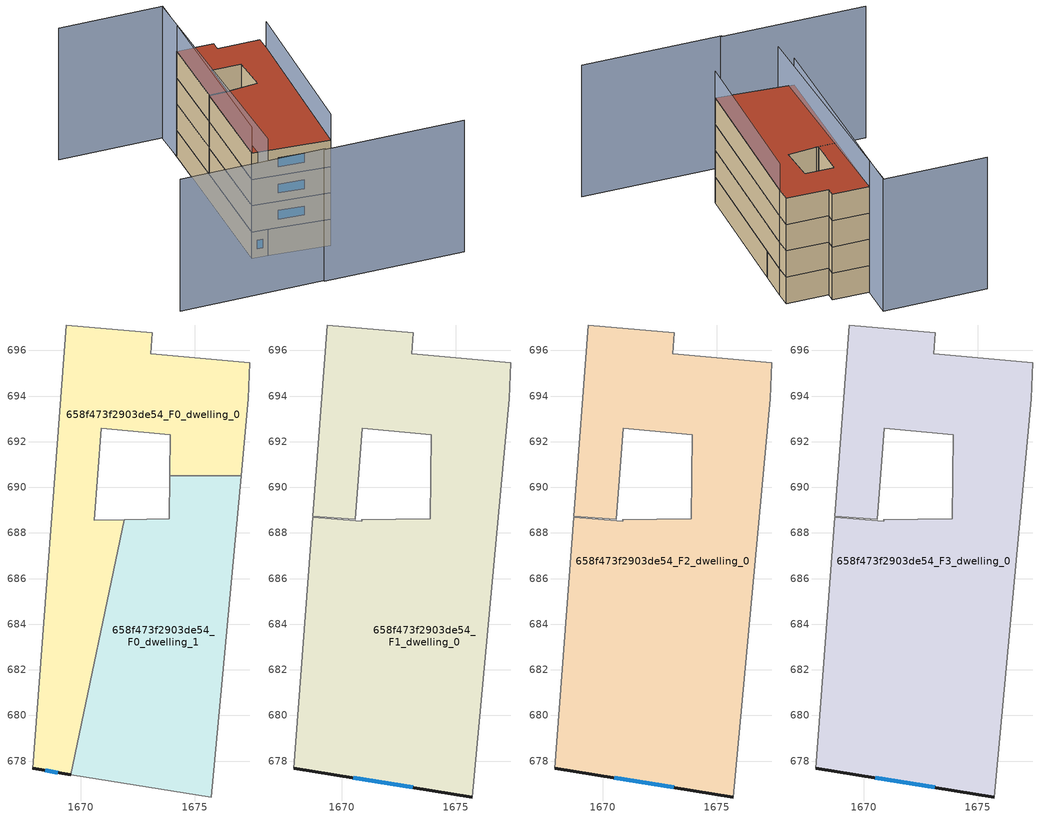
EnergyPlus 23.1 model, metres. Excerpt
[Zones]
658f473f2903de54_F0_dwelling_0
 floor ground (EU_floor_Construction): 1677.41,695.46 1677.34,693.88 1677.03,690.5 1673.9,690.5 1673.92,692.3 1670.89,692.59 1670.58,688.56 1671.89,688.59 1669.55,677.41 1667.88,677.67 1669.36,697.11 1673.13,696.77 1673.06,695.85 z0
 wall outside (EU_wall_Construction): 1667.88,677.67 1669.55,677.41 z0:3
 wall adiabatic (EU_wall_Construction): 1677.03,690.5 1677.34,693.88 1677.41,695.46 1673.06,695.85 1673.13,696.77 1669.36,697.11 1667.88,677.67 / 1671.89,688.59 1670.58,688.56 1670.89,692.59 1673.92,692.3 1673.9,690.5 z0:3
 wall to 658f473f2903de54_F0_dwelling_1 (EU_wall_Construction): 1673.9,690.5 1677.02,690.5 / 1669.55,677.41 1671.89,688.59 z0:3
 window (EU_Window_Construction): 1668.44,677.59 1668.99,677.5 z1:2
 roof outside (EU_roof_Construction): 1670.88,688.52 1670.88,688.57 1670.85,688.57 1670.58,688.56 1670.58,688.59 1668.72,688.73 1668.72,688.68 z3
658f473f2903de54_F0_dwelling_1
 floor ground (EU_floor_Construction): 1677.03,690.5 1675.71,676.42 1669.55,677.41 1671.89,688.59 1673.87,688.62 1673.9,690.5 z0
 wall adiabatic (EU_wall_Construction): 1673.9,690.5 1673.87,688.62 1671.89,688.59 / 1669.55,677.41 1675.71,676.42 1677.03,690.5 z0:3
658f473f2903de54_F1_dwelling_0
 floor to 658f473f2903de54_F0_dwelling_0 (EU_floor_Construction): 1677.41,695.46 1677.34,693.88 1677.02,690.5 1673.9,690.5 1673.92,692.3 1670.89,692.59 1670.58,688.59 1668.72,688.73 1669.36,697.11 1673.13,696.77 1673.06,695.85 z3; 1671.89,688.59 1669.55,677.41 1667.88,677.67 1668.72,688.68 1670.88,688.52 1670.88,688.57 1670.85,688.57 z3
 floor to 658f473f2903de54_F0_dwelling_1 (EU_floor_Construction): 1677.02,690.5 1675.71,676.42 1669.55,677.41 1671.89,688.59 1673.87,688.62 1673.9,690.5 z3
 wall outside (EU_wall_Construction): 1667.88,677.67 1675.71,676.42 z3:6
 wall adiabatic (EU_wall_Construction): 1670.88,688.57 1670.88,688.52 1668.72,688.68 1667.88,677.67 / 1670.88,688.57 1670.85,688.57 / 1675.71,676.42 1677.34,693.88 1677.41,695.46 1673.06,695.85 1673.13,696.77 1669.36,697.11 1668.72,688.73 1670.58,688.59 1670.89,692.59 1673.92,692.3 1673.87,688.62 1670.85,688.57 z3:6
 window (EU_Window_Construction): 1670.49,677.26 1673.1,676.84 z4:5
658f473f2903de54_F2_dwelling_0
 floor to 658f473f2903de54_F1_dwelling_0 (EU_floor_Construction): 1677.41,695.46 1677.34,693.88 1675.71,676.42 1667.88,677.67 1668.72,688.68 1670.88,688.52 1670.88,688.57 1670.85,688.57 1673.87,688.62 1673.92,692.3 1670.89,692.59 1670.58,688.59 1668.72,688.73 1669.36,697.11 1673.13,696.77 1673.06,695.85 z6
 wall outside (EU_wall_Construction): 1667.88,677.67 1675.71,676.42 z6:9
 wall adiabatic (EU_wall_Construction): 1670.88,688.57 1670.88,688.52 1668.72,688.68 1667.88,677.67 / 1670.88,688.57 1670.85,688.57 / 1675.71,676.42 1677.34,693.88 1677.41,695.46 1673.06,695.85 1673.13,696.77 1669.36,697.11 1668.72,688.73 1670.58,688.59 1670.89,692.59 1673.92,692.3 1673.87,688.62 1670.85,688.57 z6:9
 window (EU_Window_Construction): 1670.49,677.26 1673.1,676.84 z7:8
658f473f2903de54_F3_dwelling_0
 floor to 658f473f2903de54_F2_dwelling_0 (EU_floor_Construction): 1677.41,695.46 1677.34,693.88 1675.71,676.42 1667.88,677.67 1668.72,688.68 1670.88,688.52 1670.88,688.57 1670.85,688.57 1673.87,688.62 1673.92,692.3 1670.89,692.59 1670.58,688.59 1668.72,688.73 1669.36,697.11 1673.13,696.77 1673.06,695.85 z9
 wall outside (EU_wall_Construction): 1667.88,677.67 1675.71,676.42 z9:12
 wall adiabatic (EU_wall_Construction): 1670.88,688.57 1670.88,688.52 1668.72,688.68 1667.88,677.67 / 1670.88,688.57 1670.85,688.57 / 1675.71,676.42 1677.34,693.88 1677.41,695.46 1673.06,695.85 1673.13,696.77 1669.36,697.11 1668.72,688.73 1670.58,688.59 1670.89,692.59 1673.92,692.3 1673.87,688.62 1670.85,688.57 z9:12
 window (EU_Window_Construction): 1670.49,677.26 1673.1,676.84 z10:11
 roof outside (EU_roof_Construction): 1675.71,676.42 1677.34,693.88 1677.41,695.46 1673.06,695.85 1673.13,696.77 1669.36,697.11 1668.72,688.73 1670.58,688.59 1670.89,692.59 1673.92,692.3 1673.87,688.62 1670.85,688.57 1670.88,688.57 1670.88,688.52 1668.72,688.68 1667.88,677.67 z12
shading: 1672.39,671.04 1686.73,669.8 / 1657.62,672.31 1672.51,671.09 / 1675.71,676.42 1677.34,693.88 / 1668.35,675.15 1669.52,700.52 / 1658.93,701.54 1669.64,700.73 / 1669.64,700.73 1667.88,677.67 z0:15
[Building]
EU S2 Campaign: North Axis=0; Terrain=City; Solar Distribution=FullExterior
[Site:Location]
Bologna: Latitude=44.5; Longitude=11.25; Time Zone=1; Elevation=37
[SizingPeriod:WeatherFileDays]
AnnualSizingPeriod: Begin Month=1; Begin Day of Month=1; End Month=12; End Day of Month=31; Day of Week for Start Day=Monday; Use Weather File Daylight Saving Period=No; Use Weather File Rain and Snow Indicators=No
[MATERIAL]
EU_InternalMass_Material: Roughness=MediumRough; Thickness=0.1; Conductivity=1; Density=1800; Specific Heat=900; Thermal Absorptance=0.9; Solar Absorptance=0.7; Visible Absorptance=0.7
[MATERIAL:NOMASS] Roughness=MediumRough; Thermal Absorptance=0.9; Solar Absorptance=0.7; Visible Absorptance=0.7
Name | Thermal Resistance
EU_wall_NoMass | 0.937881
EU_roof_NoMass | 0.548572
EU_floor_NoMass | 0.71348
[WINDOWMATERIAL:SIMPLEGLAZINGSYSTEM]
EU_Window_SimpleGlazing: UFactor=4.25633; Solar Heat Gain Coefficient=0.85; Visible Transmittance=0.85
[CONSTRUCTION]
EU_wall_Construction: EU_wall_NoMass
EU_roof_Construction: EU_roof_NoMass
EU_floor_Construction: EU_floor_NoMass
EU_InternalMass_Construction: EU_InternalMass_Material
EU_Window_Construction: EU_Window_SimpleGlazing
[ZONE] Type=1; Multiplier=1; Ceiling Height=autocalculate; Floor Area=autocalculate; Part of Total Floor Area=Yes
Name | Volume
658f473f2903de54_F0_dwelling_0 | 214.92
658f473f2903de54_F1_dwelling_0; 658f473f2903de54_F2_dwelling_0; 658f473f2903de54_F3_dwelling_0 | 429.489
658f473f2903de54_F0_dwelling_1 | 214.898
[INTERNALMASS] Construction=EU_InternalMass_Construction
Name | Zone or ZoneList | Surface Area
658f473f2903de54_F0_dwelling_0_EU_InternalMass | 658f473f2903de54_F0_dwelling_0 | 71.6393
658f473f2903de54_F0_dwelling_1_EU_InternalMass | 658f473f2903de54_F0_dwelling_1 | 71.6323
658f473f2903de54_F1_dwelling_0_EU_InternalMass | 658f473f2903de54_F1_dwelling_0 | 143.163
658f473f2903de54_F2_dwelling_0_EU_InternalMass | 658f473f2903de54_F2_dwelling_0 | 143.163
658f473f2903de54_F3_dwelling_0_EU_InternalMass | 658f473f2903de54_F3_dwelling_0 | 143.163
[OTHEREQUIPMENT] Fuel Type=Electricity; Design Level Calculation Method=Watts/Area; Power per Zone Floor Area=1; Fraction Latent=0; Fraction Radiant=0; Fraction Lost=0; Carbon Dioxide Generation Rate=0; EndUse Subcategory=EU_Step8_InternalGains
Name | Zone or ZoneList or Space or SpaceList | Schedule
EU_Step8_InternalGain_658f473f2903de54_F0_dwelling_0_f000 | 658f473f2903de54_F0_dwelling_0 | EU_Step8_GainSchedule_658f473f2903de54_F0_dwelling_0_f000
EU_Step8_InternalGain_658f473f2903de54_F0_dwelling_1_f000 | 658f473f2903de54_F0_dwelling_1 | EU_Step8_GainSchedule_658f473f2903de54_F0_dwelling_1_f000
EU_Step8_InternalGain_658f473f2903de54_F1_dwelling_0_f000 | 658f473f2903de54_F1_dwelling_0 | EU_Step8_GainSchedule_658f473f2903de54_F1_dwelling_0_f000
EU_Step8_InternalGain_658f473f2903de54_F2_dwelling_0_f000 | 658f473f2903de54_F2_dwelling_0 | EU_Step8_GainSchedule_658f473f2903de54_F2_dwelling_0_f000
EU_Step8_InternalGain_658f473f2903de54_F3_dwelling_0_f000 | 658f473f2903de54_F3_dwelling_0 | EU_Step8_GainSchedule_658f473f2903de54_F3_dwelling_0_f000
[ZONEVENTILATION:DESIGNFLOWRATE] Schedule=EU_AlwaysOn; Design Flow Rate Calculation Method=AirChanges/Hour; Air Changes per Hour=0.687892; Ventilation Type=Natural; Fan Pressure Rise=0; Fan Total Efficiency=1; Constant Term Coefficient=1; Temperature Term Coefficient=0; Velocity Term Coefficient=0; Velocity Squared Term Coefficient=0; Minimum Indoor Temperature=-100; Maximum Indoor Temperature=100; Delta Temperature=-100; Minimum Outdoor Temperature=-100; Maximum Outdoor Temperature=100; Maximum Wind Speed=40
Name | Zone or ZoneList or Space or SpaceList
EU_ConstantAir_658f473f2903de54_F0_dwelling_0 | 658f473f2903de54_F0_dwelling_0
EU_ConstantAir_658f473f2903de54_F0_dwelling_1 | 658f473f2903de54_F0_dwelling_1
EU_ConstantAir_658f473f2903de54_F1_dwelling_0 | 658f473f2903de54_F1_dwelling_0
EU_ConstantAir_658f473f2903de54_F2_dwelling_0 | 658f473f2903de54_F2_dwelling_0
EU_ConstantAir_658f473f2903de54_F3_dwelling_0 | 658f473f2903de54_F3_dwelling_0
[HVACTEMPLATE:THERMOSTAT] Constant Heating Setpoint=20; Constant Cooling Setpoint=50
EU_HeatOnly_658f473f2903de54_F0_dwelling_0; EU_HeatOnly_658f473f2903de54_F0_dwelling_1; EU_HeatOnly_658f473f2903de54_F1_dwelling_0; EU_HeatOnly_658f473f2903de54_F2_dwelling_0; EU_HeatOnly_658f473f2903de54_F3_dwelling_0
[HVACTEMPLATE:ZONE:IDEALLOADSAIRSYSTEM] System Availability Schedule=EU_AlwaysOn; Maximum Heating Supply Air Temperature=50; Minimum Cooling Supply Air Temperature=13; Maximum Heating Supply Air Humidity Ratio=0.0156; Minimum Cooling Supply Air Humidity Ratio=0.0077; Heating Limit=NoLimit; Cooling Limit=NoLimit; Heating Availability Schedule=EU_AlwaysOn; Cooling Availability Schedule=EU_CoolingOff; Dehumidification Control Type=ConstantSensibleHeatRatio; Cooling Sensible Heat Ratio=0.7; Dehumidification Setpoint=60; Humidification Control Type=None; Humidification Setpoint=30; Outdoor Air Method=None; Outdoor Air Flow Rate per Person=0.00944; Outdoor Air Flow Rate per Zone Floor Area=0; Outdoor Air Flow Rate per Zone=0; Demand Controlled Ventilation Type=None; Outdoor Air Economizer Type=NoEconomizer; Heat Recovery Type=None; Sensible Heat Recovery Effectiveness=0.7; Latent Heat Recovery Effectiveness=0.65
Name | Template Thermostat
658f473f2903de54_F0_dwelling_0 | EU_HeatOnly_658f473f2903de54_F0_dwelling_0
658f473f2903de54_F0_dwelling_1 | EU_HeatOnly_658f473f2903de54_F0_dwelling_1
658f473f2903de54_F1_dwelling_0 | EU_HeatOnly_658f473f2903de54_F1_dwelling_0
658f473f2903de54_F2_dwelling_0 | EU_HeatOnly_658f473f2903de54_F2_dwelling_0
658f473f2903de54_F3_dwelling_0 | EU_HeatOnly_658f473f2903de54_F3_dwelling_0
[SIZING:ZONE] Zone Cooling Design Supply Air Temperature Input Method=SupplyAirTemperature; Zone Cooling Design Supply Air Temperature=13; Zone Heating Design Supply Air Temperature Input Method=SupplyAirTemperature; Zone Heating Design Supply Air Temperature=50; Zone Cooling Design Supply Air Humidity Ratio=0.008; Zone Heating Design Supply Air Humidity Ratio=0.008; Cooling Design Air Flow Method=DesignDay; Cooling Design Air Flow Rate=0; Cooling Minimum Air Flow per Zone Floor Area=0.000762; Cooling Minimum Air Flow=0; Cooling Minimum Air Flow Fraction=0.2; Heating Design Air Flow Method=DesignDay; Heating Design Air Flow Rate=0; Heating Maximum Air Flow per Zone Floor Area=0.002032; Heating Maximum Air Flow=0.141576; Heating Maximum Air Flow Fraction=0.3; Account for Dedicated Outdoor Air System=No; Dedicated Outdoor Air System Control Strategy=NeutralSupplyAir; Dedicated Outdoor Air Low Setpoint Temperature for Design=autosize; Dedicated Outdoor Air High Setpoint Temperature for Design=autosize; Zone Load Sizing Method=Sensible Load Only No Latent Load; Zone Latent Cooling Design Supply Air Humidity Ratio Input Method=HumidityRatioDifference; Zone Cooling Design Supply Air Humidity Ratio Difference=0.005; Zone Latent Heating Design Supply Air Humidity Ratio Input Method=HumidityRatioDifference; Zone Humidification Design Supply Air Humidity Ratio Difference=0.005
658f473f2903de54_F0_dwelling_0; 658f473f2903de54_F0_dwelling_1; 658f473f2903de54_F1_dwelling_0; 658f473f2903de54_F2_dwelling_0; 658f473f2903de54_F3_dwelling_0
[SCHEDULE:CONSTANT]
Name | Hourly Value
EU_AlwaysOn | 1
EU_CoolingOff | 0
[SCHEDULE:FILE] Column Number=1; Rows to Skip at Top=0; Number of Hours of Data=8760; Column Separator=Comma; Interpolate to Timestep=No; Minutes per Item=60; Adjust Schedule for Daylight Savings=Yes
Name | File
EU_Step8_GainSchedule_658f473f2903de54_F0_dwelling_0_f000 | ../../schedules/658f473f2903de54/658f473f2903de54_F0_dwelling_0_f000_gain.csv
EU_Step8_GainSchedule_658f473f2903de54_F0_dwelling_1_f000 | ../../schedules/658f473f2903de54/658f473f2903de54_F0_dwelling_1_f000_gain.csv
EU_Step8_GainSchedule_658f473f2903de54_F1_dwelling_0_f000 | ../../schedules/658f473f2903de54/658f473f2903de54_F1_dwelling_0_f000_gain.csv
EU_Step8_GainSchedule_658f473f2903de54_F2_dwelling_0_f000 | ../../schedules/658f473f2903de54/658f473f2903de54_F2_dwelling_0_f000_gain.csv
EU_Step8_GainSchedule_658f473f2903de54_F3_dwelling_0_f000 | ../../schedules/658f473f2903de54/658f473f2903de54_F3_dwelling_0_f000_gain.csv
